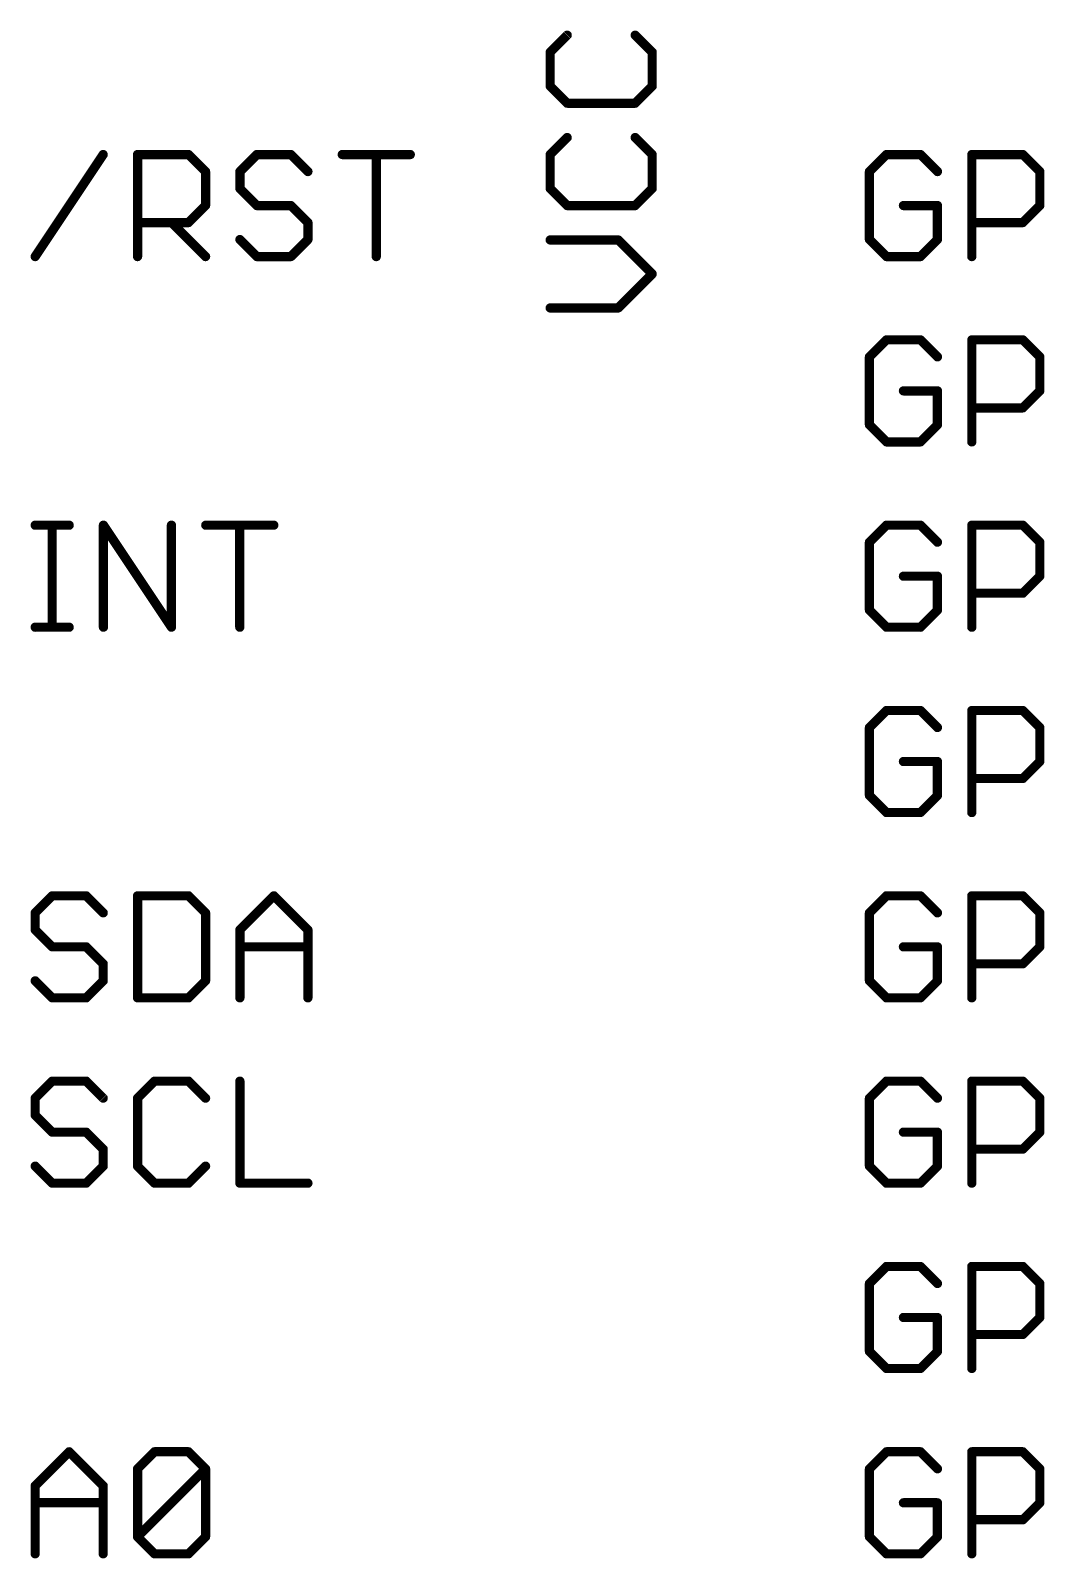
# Model space of a CAD drawing. Extents: x -48 to 226, y 23 to 111.
# Drawn here: x -17.98 to -4.08, y 52.58 to 73.52 of the extents above; entities that cross this region are included whole.
import ezdxf

# ---------------------------------------------------------------- set-up
doc = ezdxf.new("R2010")
doc.units = 0
doc.layers.add('95', color=251, linetype='CONTINUOUS')

msp = doc.modelspace()

# ---------------------------------------------------------------- linework, layer by layer
at = {"layer": '95', "const_width": 0.127}
for points in [[(-10.6267, 73.4555), (-10.8597, 73.2225)], [(-9.4615, 73.2225), (-9.6945, 73.4555)], [(-10.8597, 73.2225), (-10.8597, 72.7565)], [(-9.4615, 72.7565), (-9.4615, 73.2225)], [(-10.8597, 72.7565), (-10.6267, 72.5234)], [(-9.6945, 72.5234), (-9.4615, 72.7565)], [(-10.6267, 72.5234), (-9.6945, 72.5234)], [(-10.6267, 72.0523), (-10.8597, 71.8192)], [(-9.4615, 71.8192), (-9.6945, 72.0523)], [(-17.9197, 70.4215), (-16.9876, 71.8197)], [(-16.5164, 70.4215), (-16.5164, 71.8197)], [(-16.5164, 71.8197), (-15.8173, 71.8197)], [(-15.8173, 71.8197), (-15.5843, 71.5867)], [(-14.8801, 71.8197), (-15.1131, 71.5867)], [(-14.414, 71.8197), (-14.8801, 71.8197)], [(-14.181, 71.5867), (-14.414, 71.8197)], [(-13.7099, 71.8197), (-12.7777, 71.8197)], [(-13.2438, 70.4215), (-13.2438, 71.8197)], [(-10.8597, 71.8192), (-10.8597, 71.3532)], [(-9.4615, 71.3532), (-9.4615, 71.8192)], [(-6.2501, 71.8197), (-6.4831, 71.5867)], [(-5.784, 71.8197), (-6.2501, 71.8197)], [(-5.551, 71.5867), (-5.784, 71.8197)], [(-5.0799, 70.4215), (-5.0799, 71.8197)], [(-5.0799, 71.8197), (-4.3808, 71.8197)], [(-4.3808, 71.8197), (-4.1477, 71.5867)], [(-15.5843, 71.5867), (-15.5843, 71.1206)], [(-15.1131, 71.5867), (-15.1131, 71.3536)], [(-6.4831, 71.5867), (-6.4831, 70.6545)], [(-4.1477, 71.5867), (-4.1477, 71.1206)], [(-15.1131, 71.3536), (-14.8801, 71.1206)], [(-10.8597, 71.3532), (-10.6267, 71.1201)], [(-9.6945, 71.1201), (-9.4615, 71.3532)], [(-15.5843, 71.1206), (-15.8173, 70.8876)], [(-14.8801, 71.1206), (-14.414, 71.1206)], [(-14.414, 71.1206), (-14.181, 70.8876)], [(-10.6267, 71.1201), (-9.6945, 71.1201)], [(-5.551, 71.1206), (-6.0171, 71.1206)], [(-5.551, 70.6545), (-5.551, 71.1206)], [(-4.1477, 71.1206), (-4.3808, 70.8876)], [(-15.8173, 70.8876), (-16.5164, 70.8876)], [(-16.0504, 70.8876), (-15.5843, 70.4215)], [(-14.181, 70.8876), (-14.181, 70.6545)], [(-4.3808, 70.8876), (-5.0799, 70.8876)], [(-14.8801, 70.4215), (-15.1131, 70.6545)], [(-14.181, 70.6545), (-14.414, 70.4215)], [(-9.9276, 70.649), (-10.8597, 70.649)], [(-9.4615, 70.1829), (-9.9276, 70.649)], [(-6.4831, 70.6545), (-6.2501, 70.4215)], [(-5.784, 70.4215), (-5.551, 70.6545)], [(-14.414, 70.4215), (-14.8801, 70.4215)], [(-6.2501, 70.4215), (-5.784, 70.4215)], [(-9.9276, 69.7169), (-9.4615, 70.1829)], [(-10.8597, 69.7169), (-9.9276, 69.7169)], [(-6.2501, 69.2797), (-6.4831, 69.0467)], [(-5.784, 69.2797), (-6.2501, 69.2797)], [(-5.551, 69.0467), (-5.784, 69.2797)], [(-5.0799, 67.8815), (-5.0799, 69.2797)], [(-5.0799, 69.2797), (-4.3808, 69.2797)], [(-4.3808, 69.2797), (-4.1477, 69.0467)], [(-6.4831, 69.0467), (-6.4831, 68.1145)], [(-4.1477, 69.0467), (-4.1477, 68.5806)], [(-5.551, 68.5806), (-6.0171, 68.5806)], [(-5.551, 68.1145), (-5.551, 68.5806)], [(-4.1477, 68.5806), (-4.3808, 68.3476)], [(-4.3808, 68.3476), (-5.0799, 68.3476)], [(-6.4831, 68.1145), (-6.2501, 67.8815)], [(-5.784, 67.8815), (-5.551, 68.1145)], [(-6.2501, 67.8815), (-5.784, 67.8815)], [(-17.9197, 66.7397), (-17.4536, 66.7397)], [(-17.6867, 65.3415), (-17.6867, 66.7397)], [(-16.9842, 65.3415), (-16.9842, 66.7397)], [(-16.9842, 66.7397), (-16.0521, 65.3415)], [(-16.0521, 65.3415), (-16.0521, 66.7397)], [(-15.5809, 66.7397), (-14.6488, 66.7397)], [(-15.1148, 65.3415), (-15.1148, 66.7397)], [(-6.2501, 66.7397), (-6.4831, 66.5067)], [(-5.784, 66.7397), (-6.2501, 66.7397)], [(-5.551, 66.5067), (-5.784, 66.7397)], [(-5.0799, 65.3415), (-5.0799, 66.7397)], [(-5.0799, 66.7397), (-4.3808, 66.7397)], [(-4.3808, 66.7397), (-4.1477, 66.5067)], [(-6.4831, 66.5067), (-6.4831, 65.5745)], [(-4.1477, 66.5067), (-4.1477, 66.0406)], [(-5.551, 66.0406), (-6.0171, 66.0406)], [(-5.551, 65.5745), (-5.551, 66.0406)], [(-4.1477, 66.0406), (-4.3808, 65.8076)], [(-4.3808, 65.8076), (-5.0799, 65.8076)], [(-6.4831, 65.5745), (-6.2501, 65.3415)], [(-5.784, 65.3415), (-5.551, 65.5745)], [(-17.9197, 65.3415), (-17.4536, 65.3415)], [(-6.2501, 65.3415), (-5.784, 65.3415)], [(-6.2501, 64.1997), (-6.4831, 63.9667)], [(-5.784, 64.1997), (-6.2501, 64.1997)], [(-5.551, 63.9667), (-5.784, 64.1997)], [(-5.0799, 62.8015), (-5.0799, 64.1997)], [(-5.0799, 64.1997), (-4.3808, 64.1997)], [(-4.3808, 64.1997), (-4.1477, 63.9667)], [(-6.4831, 63.9667), (-6.4831, 63.0345)], [(-4.1477, 63.9667), (-4.1477, 63.5006)], [(-5.551, 63.5006), (-6.0171, 63.5006)], [(-5.551, 63.0345), (-5.551, 63.5006)], [(-4.1477, 63.5006), (-4.3808, 63.2676)], [(-4.3808, 63.2676), (-5.0799, 63.2676)], [(-6.4831, 63.0345), (-6.2501, 62.8015)], [(-5.784, 62.8015), (-5.551, 63.0345)], [(-6.2501, 62.8015), (-5.784, 62.8015)], [(-17.6867, 61.6597), (-17.9197, 61.4267)], [(-17.2206, 61.6597), (-17.6867, 61.6597)], [(-16.9876, 61.4267), (-17.2206, 61.6597)], [(-16.5164, 61.6597), (-16.5164, 60.2615)], [(-15.8173, 61.6597), (-16.5164, 61.6597)], [(-15.5843, 61.4267), (-15.8173, 61.6597)], [(-15.1131, 61.1936), (-14.6471, 61.6597)], [(-14.6471, 61.6597), (-14.181, 61.1936)], [(-6.2501, 61.6597), (-6.4831, 61.4267)], [(-5.784, 61.6597), (-6.2501, 61.6597)], [(-5.551, 61.4267), (-5.784, 61.6597)], [(-5.0799, 60.2615), (-5.0799, 61.6597)], [(-5.0799, 61.6597), (-4.3808, 61.6597)], [(-4.3808, 61.6597), (-4.1477, 61.4267)], [(-17.9197, 61.4267), (-17.9197, 61.1936)], [(-15.5843, 60.4945), (-15.5843, 61.4267)], [(-6.4831, 61.4267), (-6.4831, 60.4945)], [(-4.1477, 61.4267), (-4.1477, 60.9606)], [(-17.9197, 61.1936), (-17.6867, 60.9606)], [(-15.1131, 60.2615), (-15.1131, 61.1936)], [(-14.181, 61.1936), (-14.181, 60.2615)], [(-17.6867, 60.9606), (-17.2206, 60.9606)], [(-17.2206, 60.9606), (-16.9876, 60.7276)], [(-15.1131, 60.9606), (-14.181, 60.9606)], [(-5.551, 60.9606), (-6.0171, 60.9606)], [(-5.551, 60.4945), (-5.551, 60.9606)], [(-4.1477, 60.9606), (-4.3808, 60.7276)], [(-16.9876, 60.7276), (-16.9876, 60.4945)], [(-4.3808, 60.7276), (-5.0799, 60.7276)], [(-17.6867, 60.2615), (-17.9197, 60.4945)], [(-16.9876, 60.4945), (-17.2206, 60.2615)], [(-15.8173, 60.2615), (-15.5843, 60.4945)], [(-6.4831, 60.4945), (-6.2501, 60.2615)], [(-5.784, 60.2615), (-5.551, 60.4945)], [(-17.2206, 60.2615), (-17.6867, 60.2615)], [(-16.5164, 60.2615), (-15.8173, 60.2615)], [(-6.2501, 60.2615), (-5.784, 60.2615)], [(-17.6867, 59.1197), (-17.9197, 58.8867)], [(-17.2206, 59.1197), (-17.6867, 59.1197)], [(-16.9876, 58.8867), (-17.2206, 59.1197)], [(-16.2834, 59.1197), (-16.5164, 58.8867)], [(-15.8173, 59.1197), (-16.2834, 59.1197)], [(-15.5843, 58.8867), (-15.8173, 59.1197)], [(-15.1131, 59.1197), (-15.1131, 57.7215)], [(-6.2501, 59.1197), (-6.4831, 58.8867)], [(-5.784, 59.1197), (-6.2501, 59.1197)], [(-5.551, 58.8867), (-5.784, 59.1197)], [(-5.0799, 57.7215), (-5.0799, 59.1197)], [(-5.0799, 59.1197), (-4.3808, 59.1197)], [(-4.3808, 59.1197), (-4.1477, 58.8867)], [(-17.9197, 58.8867), (-17.9197, 58.6536)], [(-16.5164, 58.8867), (-16.5164, 57.9545)], [(-6.4831, 58.8867), (-6.4831, 57.9545)], [(-4.1477, 58.8867), (-4.1477, 58.4206)], [(-17.9197, 58.6536), (-17.6867, 58.4206)], [(-17.6867, 58.4206), (-17.2206, 58.4206)], [(-17.2206, 58.4206), (-16.9876, 58.1876)], [(-5.551, 58.4206), (-6.0171, 58.4206)], [(-5.551, 57.9545), (-5.551, 58.4206)], [(-4.1477, 58.4206), (-4.3808, 58.1876)], [(-16.9876, 58.1876), (-16.9876, 57.9545)], [(-4.3808, 58.1876), (-5.0799, 58.1876)], [(-17.6867, 57.7215), (-17.9197, 57.9545)], [(-16.9876, 57.9545), (-17.2206, 57.7215)], [(-16.5164, 57.9545), (-16.2834, 57.7215)], [(-15.8173, 57.7215), (-15.5843, 57.9545)], [(-6.4831, 57.9545), (-6.2501, 57.7215)], [(-5.784, 57.7215), (-5.551, 57.9545)], [(-17.2206, 57.7215), (-17.6867, 57.7215)], [(-16.2834, 57.7215), (-15.8173, 57.7215)], [(-15.1131, 57.7215), (-14.181, 57.7215)], [(-6.2501, 57.7215), (-5.784, 57.7215)], [(-6.2501, 56.5797), (-6.4831, 56.3467)], [(-5.784, 56.5797), (-6.2501, 56.5797)], [(-5.551, 56.3467), (-5.784, 56.5797)], [(-5.0799, 55.1815), (-5.0799, 56.5797)], [(-5.0799, 56.5797), (-4.3808, 56.5797)], [(-4.3808, 56.5797), (-4.1477, 56.3467)], [(-6.4831, 56.3467), (-6.4831, 55.4145)], [(-4.1477, 56.3467), (-4.1477, 55.8806)], [(-5.551, 55.8806), (-6.0171, 55.8806)], [(-5.551, 55.4145), (-5.551, 55.8806)], [(-4.1477, 55.8806), (-4.3808, 55.6476)], [(-4.3808, 55.6476), (-5.0799, 55.6476)], [(-6.4831, 55.4145), (-6.2501, 55.1815)], [(-5.784, 55.1815), (-5.551, 55.4145)], [(-6.2501, 55.1815), (-5.784, 55.1815)], [(-17.9197, 53.5736), (-17.4536, 54.0397)], [(-17.4536, 54.0397), (-16.9876, 53.5736)], [(-16.5164, 53.8067), (-16.2834, 54.0397)], [(-16.2834, 54.0397), (-15.8173, 54.0397)], [(-15.8173, 54.0397), (-15.5843, 53.8067)], [(-6.2501, 54.0397), (-6.4831, 53.8067)], [(-5.784, 54.0397), (-6.2501, 54.0397)], [(-5.551, 53.8067), (-5.784, 54.0397)], [(-5.0799, 52.6415), (-5.0799, 54.0397)], [(-5.0799, 54.0397), (-4.3808, 54.0397)], [(-4.3808, 54.0397), (-4.1477, 53.8067)], [(-16.5164, 52.8745), (-16.5164, 53.8067)], [(-16.5164, 52.8745), (-15.5843, 53.8067)], [(-15.5843, 53.8067), (-15.5843, 52.8745)], [(-6.4831, 53.8067), (-6.4831, 52.8745)], [(-4.1477, 53.8067), (-4.1477, 53.3406)], [(-17.9197, 52.6415), (-17.9197, 53.5736)], [(-16.9876, 53.5736), (-16.9876, 52.6415)], [(-17.9197, 53.3406), (-16.9876, 53.3406)], [(-5.551, 53.3406), (-6.0171, 53.3406)], [(-5.551, 52.8745), (-5.551, 53.3406)], [(-4.1477, 53.3406), (-4.3808, 53.1076)], [(-4.3808, 53.1076), (-5.0799, 53.1076)], [(-16.2834, 52.6415), (-16.5164, 52.8745)], [(-15.5843, 52.8745), (-15.8173, 52.6415)], [(-6.4831, 52.8745), (-6.2501, 52.6415)], [(-5.784, 52.6415), (-5.551, 52.8745)], [(-15.8173, 52.6415), (-16.2834, 52.6415)], [(-6.2501, 52.6415), (-5.784, 52.6415)]]:
    msp.add_lwpolyline(points, dxfattribs=at)
at = {"layer": '95', "const_width": 0.0635}
for points in [[(-10.6042, 73.4331, 1), (-10.6491, 73.478)], [(-9.6721, 73.478, 1), (-9.717, 73.4331)], [(-10.8279, 73.2225, 1), (-10.8914, 73.2225)], [(-10.8821, 73.245, 1), (-10.8372, 73.2001)], [(-9.4298, 73.2225, 1), (-9.4933, 73.2225)], [(-9.484, 73.2001, 1), (-9.439, 73.245)], [(-10.8914, 72.7565, 1), (-10.8279, 72.7565)], [(-10.8372, 72.7789, 1), (-10.8821, 72.734)], [(-9.4933, 72.7565, 1), (-9.4298, 72.7565)], [(-9.439, 72.734, 1), (-9.484, 72.7789)], [(-10.6267, 72.5552, 1), (-10.6267, 72.4917)], [(-10.6491, 72.501, 1), (-10.6042, 72.5459)], [(-9.717, 72.5459, 1), (-9.6721, 72.501)], [(-9.6945, 72.4917, 1), (-9.6945, 72.5552)], [(-10.6042, 72.0298, 1), (-10.6491, 72.0747)], [(-9.6721, 72.0747, 1), (-9.717, 72.0298)], [(-16.9612, 71.8021, 1), (-17.014, 71.8373)], [(-16.4847, 71.8197, 1), (-16.5482, 71.8197)], [(-16.5164, 71.8514, 1), (-16.5164, 71.7879)], [(-15.7949, 71.8421, 1), (-15.8398, 71.7972)], [(-15.8173, 71.7879, 1), (-15.8173, 71.8514)], [(-14.8801, 71.8514, 1), (-14.8801, 71.7879)], [(-14.8577, 71.7972, 1), (-14.9026, 71.8421)], [(-14.3916, 71.8421, 1), (-14.4365, 71.7972)], [(-14.414, 71.7879, 1), (-14.414, 71.8514)], [(-13.7099, 71.8514, 1), (-13.7099, 71.7879)], [(-13.2121, 71.8197, 1), (-13.2756, 71.8197)], [(-12.7777, 71.7879, 1), (-12.7777, 71.8514)], [(-10.8279, 71.8192, 1), (-10.8914, 71.8192)], [(-10.8821, 71.8417, 1), (-10.8372, 71.7968)], [(-9.4298, 71.8192, 1), (-9.4933, 71.8192)], [(-9.484, 71.7968, 1), (-9.439, 71.8417)], [(-6.2501, 71.8514, 1), (-6.2501, 71.7879)], [(-6.2277, 71.7972, 1), (-6.2726, 71.8421)], [(-5.7616, 71.8421, 1), (-5.8065, 71.7972)], [(-5.784, 71.7879, 1), (-5.784, 71.8514)], [(-5.0481, 71.8197, 1), (-5.1116, 71.8197)], [(-5.0799, 71.8514, 1), (-5.0799, 71.7879)], [(-4.3583, 71.8421, 1), (-4.4032, 71.7972)], [(-4.3808, 71.7879, 1), (-4.3808, 71.8514)], [(-15.5525, 71.5867, 1), (-15.616, 71.5867)], [(-15.6067, 71.5642, 1), (-15.5618, 71.6091)], [(-15.0814, 71.5867, 1), (-15.1449, 71.5867)], [(-15.1356, 71.6091, 1), (-15.0907, 71.5642)], [(-14.2035, 71.5642, 1), (-14.1586, 71.6091)], [(-6.4514, 71.5867, 1), (-6.5149, 71.5867)], [(-6.5056, 71.6091, 1), (-6.4607, 71.5642)], [(-5.5735, 71.5642, 1), (-5.5286, 71.6091)], [(-4.116, 71.5867, 1), (-4.1795, 71.5867)], [(-4.1702, 71.5642, 1), (-4.1253, 71.6091)], [(-15.0907, 71.3761, 1), (-15.1356, 71.3312)], [(-10.8372, 71.3756, 1), (-10.8821, 71.3307)], [(-9.439, 71.3307, 1), (-9.484, 71.3756)], [(-15.1449, 71.3536, 1), (-15.0814, 71.3536)], [(-10.8914, 71.3532, 1), (-10.8279, 71.3532)], [(-9.4933, 71.3532, 1), (-9.4298, 71.3532)], [(-15.616, 71.1206, 1), (-15.5525, 71.1206)], [(-15.5618, 71.0981, 1), (-15.6067, 71.143)], [(-14.8801, 71.1523, 1), (-14.8801, 71.0888)], [(-14.9026, 71.0981, 1), (-14.8577, 71.143)], [(-14.3916, 71.143, 1), (-14.4365, 71.0981)], [(-14.414, 71.0888, 1), (-14.414, 71.1523)], [(-10.6267, 71.1519, 1), (-10.6267, 71.0884)], [(-10.6491, 71.0977, 1), (-10.6042, 71.1426)], [(-9.717, 71.1426, 1), (-9.6721, 71.0977)], [(-9.6945, 71.0884, 1), (-9.6945, 71.1519)], [(-6.0171, 71.1523, 1), (-6.0171, 71.0888)], [(-5.5193, 71.1206, 1), (-5.5828, 71.1206)], [(-5.551, 71.0888, 1), (-5.551, 71.1523)], [(-4.1795, 71.1206, 1), (-4.116, 71.1206)], [(-4.1253, 71.0981, 1), (-4.1702, 71.143)], [(-16.5164, 70.9193, 1), (-16.5164, 70.8558)], [(-16.0279, 70.91, 1), (-16.0728, 70.8651)], [(-15.8398, 70.91, 1), (-15.7949, 70.8651)], [(-15.8173, 70.8558, 1), (-15.8173, 70.9193)], [(-14.1493, 70.8876, 1), (-14.2128, 70.8876)], [(-14.2035, 70.8651, 1), (-14.1586, 70.91)], [(-5.0799, 70.9193, 1), (-5.0799, 70.8558)], [(-4.4032, 70.91, 1), (-4.3583, 70.8651)], [(-4.3808, 70.8558, 1), (-4.3808, 70.9193)], [(-15.0907, 70.677, 1), (-15.1356, 70.6321)], [(-14.2128, 70.6545, 1), (-14.1493, 70.6545)], [(-14.1586, 70.6321, 1), (-14.2035, 70.677)], [(-10.8597, 70.6807, 1), (-10.8597, 70.6172)], [(-9.9051, 70.6714, 1), (-9.95, 70.6265)], [(-9.9276, 70.6172, 1), (-9.9276, 70.6807)], [(-6.5149, 70.6545, 1), (-6.4514, 70.6545)], [(-6.4607, 70.677, 1), (-6.5056, 70.6321)], [(-5.5828, 70.6545, 1), (-5.5193, 70.6545)], [(-5.5286, 70.6321, 1), (-5.5735, 70.677)], [(-17.9461, 70.4391, 1), (-17.8933, 70.4039)], [(-16.5482, 70.4215, 1), (-16.4847, 70.4215)], [(-15.6067, 70.399, 1), (-15.5618, 70.444)], [(-14.8801, 70.4533, 1), (-14.8801, 70.3898)], [(-14.9026, 70.399, 1), (-14.8577, 70.444)], [(-14.4365, 70.444, 1), (-14.3916, 70.399)], [(-14.414, 70.3898, 1), (-14.414, 70.4533)], [(-13.2756, 70.4215, 1), (-13.2121, 70.4215)], [(-6.2501, 70.4533, 1), (-6.2501, 70.3898)], [(-6.2726, 70.399, 1), (-6.2277, 70.444)], [(-5.8065, 70.444, 1), (-5.7616, 70.399)], [(-5.784, 70.3898, 1), (-5.784, 70.4533)], [(-5.1116, 70.4215, 1), (-5.0481, 70.4215)], [(-9.439, 70.1605, 1), (-9.484, 70.2054)], [(-9.484, 70.1605, 1), (-9.439, 70.2054)], [(-10.8597, 69.7486, 1), (-10.8597, 69.6851)], [(-9.95, 69.7393, 1), (-9.9051, 69.6944)], [(-9.9276, 69.6851, 1), (-9.9276, 69.7486)], [(-6.2501, 69.3114, 1), (-6.2501, 69.2479)], [(-6.2277, 69.2572, 1), (-6.2726, 69.3021)], [(-5.7616, 69.3021, 1), (-5.8065, 69.2572)], [(-5.784, 69.2479, 1), (-5.784, 69.3114)], [(-5.0481, 69.2797, 1), (-5.1116, 69.2797)], [(-5.0799, 69.3114, 1), (-5.0799, 69.2479)], [(-4.3583, 69.3021, 1), (-4.4032, 69.2572)], [(-4.3808, 69.2479, 1), (-4.3808, 69.3114)], [(-6.4514, 69.0467, 1), (-6.5149, 69.0467)], [(-4.116, 69.0467, 1), (-4.1795, 69.0467)], [(-6.5056, 69.0691, 1), (-6.4607, 69.0242)], [(-5.5735, 69.0242, 1), (-5.5286, 69.0691)], [(-4.1702, 69.0242, 1), (-4.1253, 69.0691)], [(-6.0171, 68.6123, 1), (-6.0171, 68.5488)], [(-5.5193, 68.5806, 1), (-5.5828, 68.5806)], [(-5.551, 68.5488, 1), (-5.551, 68.6123)], [(-4.1795, 68.5806, 1), (-4.116, 68.5806)], [(-4.1253, 68.5581, 1), (-4.1702, 68.603)], [(-5.0799, 68.3793, 1), (-5.0799, 68.3158)], [(-4.4032, 68.37, 1), (-4.3583, 68.3251)], [(-4.3808, 68.3158, 1), (-4.3808, 68.3793)], [(-6.5149, 68.1145, 1), (-6.4514, 68.1145)], [(-6.4607, 68.137, 1), (-6.5056, 68.0921)], [(-5.5828, 68.1145, 1), (-5.5193, 68.1145)], [(-5.5286, 68.0921, 1), (-5.5735, 68.137)], [(-6.2501, 67.9133, 1), (-6.2501, 67.8498)], [(-6.2726, 67.859, 1), (-6.2277, 67.904)], [(-5.8065, 67.904, 1), (-5.7616, 67.859)], [(-5.784, 67.8498, 1), (-5.784, 67.9133)], [(-5.1116, 67.8815, 1), (-5.0481, 67.8815)], [(-17.9197, 66.7714, 1), (-17.9197, 66.7079)], [(-17.6549, 66.7397, 1), (-17.7184, 66.7397)], [(-17.4536, 66.7079, 1), (-17.4536, 66.7714)], [(-16.9578, 66.7573, 1), (-17.0106, 66.7221)], [(-16.9524, 66.7397, 1), (-17.0159, 66.7397)], [(-16.0203, 66.7397, 1), (-16.0838, 66.7397)], [(-15.5809, 66.7714, 1), (-15.5809, 66.7079)], [(-15.0831, 66.7397, 1), (-15.1466, 66.7397)], [(-14.6488, 66.7079, 1), (-14.6488, 66.7714)], [(-6.2501, 66.7714, 1), (-6.2501, 66.7079)], [(-6.2277, 66.7172, 1), (-6.2726, 66.7621)], [(-5.7616, 66.7621, 1), (-5.8065, 66.7172)], [(-5.784, 66.7079, 1), (-5.784, 66.7714)], [(-5.0481, 66.7397, 1), (-5.1116, 66.7397)], [(-5.0799, 66.7714, 1), (-5.0799, 66.7079)], [(-4.3583, 66.7621, 1), (-4.4032, 66.7172)], [(-4.3808, 66.7079, 1), (-4.3808, 66.7714)], [(-6.4514, 66.5067, 1), (-6.5149, 66.5067)], [(-6.5056, 66.5291, 1), (-6.4607, 66.4842)], [(-5.5735, 66.4842, 1), (-5.5286, 66.5291)], [(-4.116, 66.5067, 1), (-4.1795, 66.5067)], [(-4.1702, 66.4842, 1), (-4.1253, 66.5291)], [(-6.0171, 66.0723, 1), (-6.0171, 66.0088)], [(-5.5193, 66.0406, 1), (-5.5828, 66.0406)], [(-5.551, 66.0088, 1), (-5.551, 66.0723)], [(-4.1795, 66.0406, 1), (-4.116, 66.0406)], [(-4.1253, 66.0181, 1), (-4.1702, 66.063)], [(-5.0799, 65.8393, 1), (-5.0799, 65.7758)], [(-4.4032, 65.83, 1), (-4.3583, 65.7851)], [(-4.3808, 65.7758, 1), (-4.3808, 65.8393)], [(-6.5149, 65.5745, 1), (-6.4514, 65.5745)], [(-6.4607, 65.597, 1), (-6.5056, 65.5521)], [(-5.5828, 65.5745, 1), (-5.5193, 65.5745)], [(-5.5286, 65.5521, 1), (-5.5735, 65.597)], [(-17.9197, 65.3732, 1), (-17.9197, 65.3097)], [(-17.7184, 65.3415, 1), (-17.6549, 65.3415)], [(-17.4536, 65.3097, 1), (-17.4536, 65.3732)], [(-17.0159, 65.3415, 1), (-16.9524, 65.3415)], [(-16.0838, 65.3415, 1), (-16.0203, 65.3415)], [(-16.0785, 65.3239, 1), (-16.0256, 65.3591)], [(-15.1466, 65.3415, 1), (-15.0831, 65.3415)], [(-6.2501, 65.3732, 1), (-6.2501, 65.3097)], [(-6.2726, 65.319, 1), (-6.2277, 65.364)], [(-5.8065, 65.364, 1), (-5.7616, 65.319)], [(-5.784, 65.3097, 1), (-5.784, 65.3732)], [(-5.1116, 65.3415, 1), (-5.0481, 65.3415)], [(-6.2501, 64.2314, 1), (-6.2501, 64.1679)], [(-6.2277, 64.1772, 1), (-6.2726, 64.2221)], [(-5.7616, 64.2221, 1), (-5.8065, 64.1772)], [(-5.784, 64.1679, 1), (-5.784, 64.2314)], [(-5.0481, 64.1997, 1), (-5.1116, 64.1997)], [(-5.0799, 64.2314, 1), (-5.0799, 64.1679)], [(-4.3583, 64.2221, 1), (-4.4032, 64.1772)], [(-4.3808, 64.1679, 1), (-4.3808, 64.2314)], [(-6.4514, 63.9667, 1), (-6.5149, 63.9667)], [(-6.5056, 63.9891, 1), (-6.4607, 63.9442)], [(-5.5735, 63.9442, 1), (-5.5286, 63.9891)], [(-4.116, 63.9667, 1), (-4.1795, 63.9667)], [(-4.1702, 63.9442, 1), (-4.1253, 63.9891)], [(-6.0171, 63.5323, 1), (-6.0171, 63.4688)], [(-5.5193, 63.5006, 1), (-5.5828, 63.5006)], [(-5.551, 63.4688, 1), (-5.551, 63.5323)], [(-4.1795, 63.5006, 1), (-4.116, 63.5006)], [(-4.1253, 63.4781, 1), (-4.1702, 63.523)], [(-5.0799, 63.2993, 1), (-5.0799, 63.2358)], [(-4.4032, 63.29, 1), (-4.3583, 63.2451)], [(-4.3808, 63.2358, 1), (-4.3808, 63.2993)], [(-6.5149, 63.0345, 1), (-6.4514, 63.0345)], [(-6.4607, 63.057, 1), (-6.5056, 63.0121)], [(-5.5828, 63.0345, 1), (-5.5193, 63.0345)], [(-5.5286, 63.0121, 1), (-5.5735, 63.057)], [(-6.2501, 62.8333, 1), (-6.2501, 62.7698)], [(-6.2726, 62.779, 1), (-6.2277, 62.824)], [(-5.8065, 62.824, 1), (-5.7616, 62.779)], [(-5.784, 62.7698, 1), (-5.784, 62.8333)], [(-5.1116, 62.8015, 1), (-5.0481, 62.8015)], [(-17.6867, 61.6914, 1), (-17.6867, 61.6279)], [(-17.6642, 61.6372, 1), (-17.7091, 61.6821)], [(-17.1982, 61.6821, 1), (-17.2431, 61.6372)], [(-17.2206, 61.6279, 1), (-17.2206, 61.6914)], [(-16.4847, 61.6597, 1), (-16.5482, 61.6597)], [(-16.5164, 61.6914, 1), (-16.5164, 61.6279)], [(-15.7949, 61.6821, 1), (-15.8398, 61.6372)], [(-15.8173, 61.6279, 1), (-15.8173, 61.6914)], [(-14.6246, 61.6821, 1), (-14.6695, 61.6372)], [(-14.6246, 61.6372, 1), (-14.6695, 61.6821)], [(-6.2501, 61.6914, 1), (-6.2501, 61.6279)], [(-6.2277, 61.6372, 1), (-6.2726, 61.6821)], [(-5.7616, 61.6821, 1), (-5.8065, 61.6372)], [(-5.784, 61.6279, 1), (-5.784, 61.6914)], [(-5.0481, 61.6597, 1), (-5.1116, 61.6597)], [(-5.0799, 61.6914, 1), (-5.0799, 61.6279)], [(-4.3583, 61.6821, 1), (-4.4032, 61.6372)], [(-4.3808, 61.6279, 1), (-4.3808, 61.6914)], [(-17.888, 61.4267, 1), (-17.9515, 61.4267)], [(-17.9422, 61.4491, 1), (-17.8972, 61.4042)], [(-17.01, 61.4042, 1), (-16.9651, 61.4491)], [(-15.5525, 61.4267, 1), (-15.616, 61.4267)], [(-15.6067, 61.4042, 1), (-15.5618, 61.4491)], [(-6.4514, 61.4267, 1), (-6.5149, 61.4267)], [(-6.5056, 61.4491, 1), (-6.4607, 61.4042)], [(-5.5735, 61.4042, 1), (-5.5286, 61.4491)], [(-4.116, 61.4267, 1), (-4.1795, 61.4267)], [(-4.1702, 61.4042, 1), (-4.1253, 61.4491)], [(-17.8972, 61.2161, 1), (-17.9422, 61.1712)], [(-17.9515, 61.1936, 1), (-17.888, 61.1936)], [(-15.0814, 61.1936, 1), (-15.1449, 61.1936)], [(-15.1356, 61.2161, 1), (-15.0907, 61.1712)], [(-14.1493, 61.1936, 1), (-14.2128, 61.1936)], [(-14.2035, 61.1712, 1), (-14.1586, 61.2161)], [(-17.6867, 60.9923, 1), (-17.6867, 60.9288)], [(-17.7091, 60.9381, 1), (-17.6642, 60.983)], [(-17.1982, 60.983, 1), (-17.2431, 60.9381)], [(-17.2206, 60.9288, 1), (-17.2206, 60.9923)], [(-15.1131, 60.9923, 1), (-15.1131, 60.9288)], [(-14.181, 60.9288, 1), (-14.181, 60.9923)], [(-6.0171, 60.9923, 1), (-6.0171, 60.9288)], [(-5.5193, 60.9606, 1), (-5.5828, 60.9606)], [(-5.551, 60.9288, 1), (-5.551, 60.9923)], [(-4.1795, 60.9606, 1), (-4.116, 60.9606)], [(-4.1253, 60.9381, 1), (-4.1702, 60.983)], [(-16.9558, 60.7276, 1), (-17.0193, 60.7276)], [(-17.01, 60.7051, 1), (-16.9651, 60.75)], [(-5.0799, 60.7593, 1), (-5.0799, 60.6958)], [(-4.4032, 60.75, 1), (-4.3583, 60.7051)], [(-4.3808, 60.6958, 1), (-4.3808, 60.7593)], [(-17.8972, 60.517, 1), (-17.9422, 60.4721)], [(-17.0193, 60.4945, 1), (-16.9558, 60.4945)], [(-16.9651, 60.4721, 1), (-17.01, 60.517)], [(-15.616, 60.4945, 1), (-15.5525, 60.4945)], [(-15.5618, 60.4721, 1), (-15.6067, 60.517)], [(-6.5149, 60.4945, 1), (-6.4514, 60.4945)], [(-6.4607, 60.517, 1), (-6.5056, 60.4721)], [(-5.5828, 60.4945, 1), (-5.5193, 60.4945)], [(-5.5286, 60.4721, 1), (-5.5735, 60.517)], [(-17.6867, 60.2933, 1), (-17.6867, 60.2298)], [(-17.7091, 60.239, 1), (-17.6642, 60.284)], [(-17.2431, 60.284, 1), (-17.1982, 60.239)], [(-17.2206, 60.2298, 1), (-17.2206, 60.2933)], [(-16.5164, 60.2933, 1), (-16.5164, 60.2298)], [(-15.8398, 60.284, 1), (-15.7949, 60.239)], [(-15.8173, 60.2298, 1), (-15.8173, 60.2933)], [(-6.2501, 60.2933, 1), (-6.2501, 60.2298)], [(-6.2726, 60.239, 1), (-6.2277, 60.284)], [(-5.8065, 60.284, 1), (-5.7616, 60.239)], [(-5.784, 60.2298, 1), (-5.784, 60.2933)], [(-16.5482, 60.2615, 1), (-16.4847, 60.2615)], [(-15.1449, 60.2615, 1), (-15.0814, 60.2615)], [(-14.2128, 60.2615, 1), (-14.1493, 60.2615)], [(-5.1116, 60.2615, 1), (-5.0481, 60.2615)], [(-17.6867, 59.1514, 1), (-17.6867, 59.0879)], [(-17.6642, 59.0972, 1), (-17.7091, 59.1421)], [(-17.1982, 59.1421, 1), (-17.2431, 59.0972)], [(-17.2206, 59.0879, 1), (-17.2206, 59.1514)], [(-16.2834, 59.1514, 1), (-16.2834, 59.0879)], [(-16.2609, 59.0972, 1), (-16.3058, 59.1421)], [(-15.7949, 59.1421, 1), (-15.8398, 59.0972)], [(-15.8173, 59.0879, 1), (-15.8173, 59.1514)], [(-15.0814, 59.1197, 1), (-15.1449, 59.1197)], [(-6.2501, 59.1514, 1), (-6.2501, 59.0879)], [(-6.2277, 59.0972, 1), (-6.2726, 59.1421)], [(-5.7616, 59.1421, 1), (-5.8065, 59.0972)], [(-5.784, 59.0879, 1), (-5.784, 59.1514)], [(-5.0481, 59.1197, 1), (-5.1116, 59.1197)], [(-5.0799, 59.1514, 1), (-5.0799, 59.0879)], [(-4.3583, 59.1421, 1), (-4.4032, 59.0972)], [(-4.3808, 59.0879, 1), (-4.3808, 59.1514)], [(-17.888, 58.8867, 1), (-17.9515, 58.8867)], [(-17.9422, 58.9091, 1), (-17.8972, 58.8642)], [(-17.01, 58.8642, 1), (-16.9651, 58.9091)], [(-16.4847, 58.8867, 1), (-16.5482, 58.8867)], [(-16.5389, 58.9091, 1), (-16.494, 58.8642)], [(-15.6067, 58.8642, 1), (-15.5618, 58.9091)], [(-6.4514, 58.8867, 1), (-6.5149, 58.8867)], [(-6.5056, 58.9091, 1), (-6.4607, 58.8642)], [(-5.5735, 58.8642, 1), (-5.5286, 58.9091)], [(-4.116, 58.8867, 1), (-4.1795, 58.8867)], [(-4.1702, 58.8642, 1), (-4.1253, 58.9091)], [(-17.8972, 58.6761, 1), (-17.9422, 58.6312)], [(-17.9515, 58.6536, 1), (-17.888, 58.6536)], [(-17.6867, 58.4523, 1), (-17.6867, 58.3888)], [(-17.7091, 58.3981, 1), (-17.6642, 58.443)], [(-17.1982, 58.443, 1), (-17.2431, 58.3981)], [(-17.2206, 58.3888, 1), (-17.2206, 58.4523)], [(-6.0171, 58.4523, 1), (-6.0171, 58.3888)], [(-5.5193, 58.4206, 1), (-5.5828, 58.4206)], [(-5.551, 58.3888, 1), (-5.551, 58.4523)], [(-4.1795, 58.4206, 1), (-4.116, 58.4206)], [(-4.1253, 58.3981, 1), (-4.1702, 58.443)], [(-16.9558, 58.1876, 1), (-17.0193, 58.1876)], [(-17.01, 58.1651, 1), (-16.9651, 58.21)], [(-5.0799, 58.2193, 1), (-5.0799, 58.1558)], [(-4.4032, 58.21, 1), (-4.3583, 58.1651)], [(-4.3808, 58.1558, 1), (-4.3808, 58.2193)], [(-17.8972, 57.977, 1), (-17.9422, 57.9321)], [(-16.9651, 57.9321, 1), (-17.01, 57.977)], [(-16.494, 57.977, 1), (-16.5389, 57.9321)], [(-15.5618, 57.9321, 1), (-15.6067, 57.977)], [(-6.4607, 57.977, 1), (-6.5056, 57.9321)], [(-5.5286, 57.9321, 1), (-5.5735, 57.977)], [(-17.0193, 57.9545, 1), (-16.9558, 57.9545)], [(-16.5482, 57.9545, 1), (-16.4847, 57.9545)], [(-6.5149, 57.9545, 1), (-6.4514, 57.9545)], [(-5.5828, 57.9545, 1), (-5.5193, 57.9545)], [(-17.6867, 57.7533, 1), (-17.6867, 57.6898)], [(-17.7091, 57.699, 1), (-17.6642, 57.744)], [(-17.2431, 57.744, 1), (-17.1982, 57.699)], [(-17.2206, 57.6898, 1), (-17.2206, 57.7533)], [(-16.2834, 57.7533, 1), (-16.2834, 57.6898)], [(-16.3058, 57.699, 1), (-16.2609, 57.744)], [(-15.8398, 57.744, 1), (-15.7949, 57.699)], [(-15.8173, 57.6898, 1), (-15.8173, 57.7533)], [(-15.1449, 57.7215, 1), (-15.0814, 57.7215)], [(-15.1131, 57.7533, 1), (-15.1131, 57.6898)], [(-14.181, 57.6898, 1), (-14.181, 57.7533)], [(-6.2501, 57.7533, 1), (-6.2501, 57.6898)], [(-6.2726, 57.699, 1), (-6.2277, 57.744)], [(-5.8065, 57.744, 1), (-5.7616, 57.699)], [(-5.784, 57.6898, 1), (-5.784, 57.7533)], [(-5.1116, 57.7215, 1), (-5.0481, 57.7215)], [(-6.2501, 56.6114, 1), (-6.2501, 56.5479)], [(-6.2277, 56.5572, 1), (-6.2726, 56.6021)], [(-5.7616, 56.6021, 1), (-5.8065, 56.5572)], [(-5.784, 56.5479, 1), (-5.784, 56.6114)], [(-5.0481, 56.5797, 1), (-5.1116, 56.5797)], [(-5.0799, 56.6114, 1), (-5.0799, 56.5479)], [(-4.3583, 56.6021, 1), (-4.4032, 56.5572)], [(-4.3808, 56.5479, 1), (-4.3808, 56.6114)], [(-6.4514, 56.3467, 1), (-6.5149, 56.3467)], [(-6.5056, 56.3691, 1), (-6.4607, 56.3242)], [(-5.5735, 56.3242, 1), (-5.5286, 56.3691)], [(-4.116, 56.3467, 1), (-4.1795, 56.3467)], [(-4.1702, 56.3242, 1), (-4.1253, 56.3691)], [(-6.0171, 55.9123, 1), (-6.0171, 55.8488)], [(-5.5193, 55.8806, 1), (-5.5828, 55.8806)], [(-5.551, 55.8488, 1), (-5.551, 55.9123)], [(-4.1253, 55.8581, 1), (-4.1702, 55.903)], [(-5.0799, 55.6793, 1), (-5.0799, 55.6158)], [(-4.3808, 55.6158, 1), (-4.3808, 55.6793)], [(-4.1795, 55.8806, 1), (-4.116, 55.8806)], [(-4.4032, 55.67, 1), (-4.3583, 55.6251)], [(-6.5149, 55.4145, 1), (-6.4514, 55.4145)], [(-6.4607, 55.437, 1), (-6.5056, 55.3921)], [(-5.5828, 55.4145, 1), (-5.5193, 55.4145)], [(-5.5286, 55.3921, 1), (-5.5735, 55.437)], [(-6.2501, 55.2133, 1), (-6.2501, 55.1497)], [(-6.2726, 55.159, 1), (-6.2277, 55.204)], [(-5.8065, 55.204, 1), (-5.7616, 55.159)], [(-5.784, 55.1497, 1), (-5.784, 55.2133)], [(-5.1116, 55.1815, 1), (-5.0481, 55.1815)], [(-17.4312, 54.0621, 1), (-17.4761, 54.0172)], [(-17.4312, 54.0172, 1), (-17.4761, 54.0621)], [(-16.2834, 54.0714, 1), (-16.2834, 54.0079)], [(-16.2609, 54.0172, 1), (-16.3058, 54.0621)], [(-15.7949, 54.0621, 1), (-15.8398, 54.0172)], [(-15.8173, 54.0079, 1), (-15.8173, 54.0714)], [(-6.2501, 54.0714, 1), (-6.2501, 54.0079)], [(-6.2277, 54.0172, 1), (-6.2726, 54.0621)], [(-5.7616, 54.0621, 1), (-5.8065, 54.0172)], [(-5.784, 54.0079, 1), (-5.784, 54.0714)], [(-5.0481, 54.0397, 1), (-5.1116, 54.0397)], [(-5.0799, 54.0714, 1), (-5.0799, 54.0079)], [(-4.3583, 54.0621, 1), (-4.4032, 54.0172)], [(-4.3808, 54.0079, 1), (-4.3808, 54.0714)], [(-16.4847, 53.8067, 1), (-16.5482, 53.8067)], [(-16.5389, 53.8291, 1), (-16.494, 53.7842)], [(-15.5525, 53.8067, 1), (-15.616, 53.8067)], [(-15.5618, 53.7842, 1), (-15.6067, 53.8291)], [(-15.6067, 53.7842, 1), (-15.5618, 53.8291)], [(-6.4514, 53.8067, 1), (-6.5149, 53.8067)], [(-6.5056, 53.8291, 1), (-6.4607, 53.7842)], [(-5.5735, 53.7842, 1), (-5.5286, 53.8291)], [(-4.116, 53.8067, 1), (-4.1795, 53.8067)], [(-4.1702, 53.7842, 1), (-4.1253, 53.8291)], [(-17.888, 53.5736, 1), (-17.9515, 53.5736)], [(-17.9422, 53.5961, 1), (-17.8972, 53.5512)], [(-16.9558, 53.5736, 1), (-17.0193, 53.5736)], [(-17.01, 53.5512, 1), (-16.9651, 53.5961)], [(-17.9197, 53.3723, 1), (-17.9197, 53.3088)], [(-16.9876, 53.3088, 1), (-16.9876, 53.3723)], [(-6.0171, 53.3723, 1), (-6.0171, 53.3088)], [(-5.5193, 53.3406, 1), (-5.5828, 53.3406)], [(-5.551, 53.3088, 1), (-5.551, 53.3723)], [(-4.1253, 53.3181, 1), (-4.1702, 53.363)], [(-4.1795, 53.3406, 1), (-4.116, 53.3406)], [(-5.0799, 53.1393, 1), (-5.0799, 53.0758)], [(-4.4032, 53.13, 1), (-4.3583, 53.0851)], [(-4.3808, 53.0758, 1), (-4.3808, 53.1393)], [(-16.5482, 52.8745, 1), (-16.4847, 52.8745)], [(-16.494, 52.897, 1), (-16.5389, 52.8521)], [(-16.5389, 52.897, 1), (-16.494, 52.8521)], [(-15.616, 52.8745, 1), (-15.5525, 52.8745)], [(-15.5618, 52.8521, 1), (-15.6067, 52.897)], [(-6.5149, 52.8745, 1), (-6.4514, 52.8745)], [(-6.4607, 52.897, 1), (-6.5056, 52.8521)], [(-5.5828, 52.8745, 1), (-5.5193, 52.8745)], [(-5.5286, 52.8521, 1), (-5.5735, 52.897)], [(-17.9515, 52.6415, 1), (-17.888, 52.6415)], [(-17.0193, 52.6415, 1), (-16.9558, 52.6415)], [(-16.2834, 52.6733, 1), (-16.2834, 52.6097)], [(-16.3058, 52.619, 1), (-16.2609, 52.664)], [(-15.8398, 52.664, 1), (-15.7949, 52.619)], [(-15.8173, 52.6097, 1), (-15.8173, 52.6733)], [(-6.2501, 52.6733, 1), (-6.2501, 52.6097)], [(-6.2726, 52.619, 1), (-6.2277, 52.664)], [(-5.8065, 52.664, 1), (-5.7616, 52.619)], [(-5.784, 52.6097, 1), (-5.784, 52.6733)], [(-5.1116, 52.6415, 1), (-5.0481, 52.6415)]]:
    msp.add_lwpolyline(points, format="xyb", dxfattribs=at)

doc.saveas('drawing.dxf')
